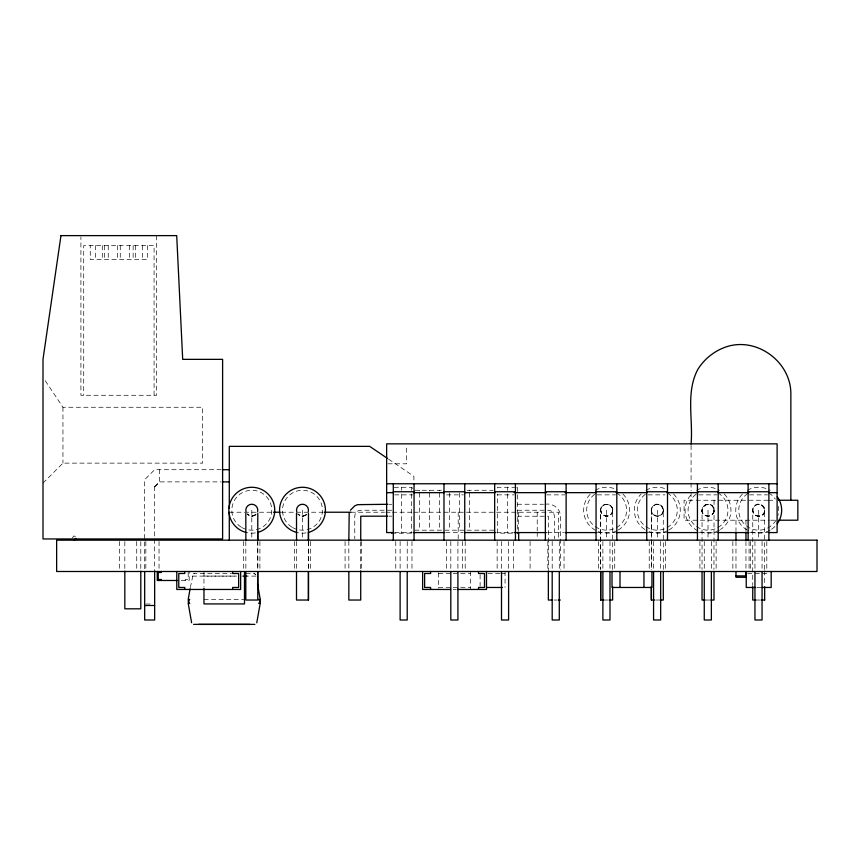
<?xml version="1.0" encoding="UTF-8"?>
<svg xmlns="http://www.w3.org/2000/svg" width="860" height="860" viewBox="0 0 860 860"><rect width="100%" height="100%" fill="white"/><g stroke="black" fill="none" stroke-linecap="round" stroke-linejoin="round"><path stroke-width="0.64" stroke-dasharray="4.3 3.22" d="M651.385 511.689C649.493 503.874 662.372 501.315 663.264 509.464L663.307 569.428M663.254 511.732L663.264 510.367M651.342 510.378C654.17 494.414 673.047 513.796 657.008 516.215C657.771 516.699 649.88 514.097 651.342 510.378L651.342 569.438M612.567 569.449L612.567 509.421C611.965 502.702 601.247 502.745 600.699 509.464L600.699 569.417L600.645 510.077C600.731 501.498 614.567 503.423 612.567 511.689M612.621 510.378A5.988 5.988 0 0 1 603.505 515.333A5.988 5.988 0 0 1 603.774 504.971A5.988 5.988 0 0 1 612.621 510.378C614.072 514.097 606.182 516.688 606.945 516.215L602.29 514.344L600.645 510.077M714.004 510.378A5.988 5.988 0 0 1 704.888 515.333A5.988 5.988 0 0 1 705.157 504.971A5.988 5.988 0 0 1 714.004 510.378C715.455 514.097 707.565 516.688 708.328 516.215C691.096 512.796 713.606 494.038 713.95 511.689M190.318 587.53L193.296 573.867L192.704 574.555M612.567 510.99C612.019 517.709 601.301 517.752 600.699 511.033M713.95 510.99C713.402 517.709 702.684 517.752 702.082 511.033M764.647 510.99C764.088 517.709 753.382 517.752 752.769 511.033M663.254 511.033A5.988 5.988 0 0 1 653.664 514.968A5.988 5.988 0 0 1 655.051 504.691A5.988 5.988 0 0 1 663.254 511.033C662.651 517.752 651.945 517.709 651.385 510.99L651.385 569.449M72.337 537.941L73.917 535.877L76.519 537.371M43 483.083L62.952 463.131L202.659 463.131L202.659 407.253L62.952 407.253L43.742 378.421M154.65 486.878L159.637 481.89L221.246 481.89M391.698 533.178L411.65 533.178L413.155 531.684M154.65 486.738L159.637 481.89L159.637 469.71M256.14 514.344L251.948 516.258L247.68 514.57M306.827 514.344L302.645 516.258L298.366 514.57M194.468 573.491L193.575 573.706L231.501 573.491M387.935 463.809L406.608 463.809L406.608 445.179M221.246 469.71L154.65 469.71L144.674 479.697L144.674 569.428M394.192 487.276L411.65 487.276L413.155 488.77M516.183 487.276L497.467 487.276L497.467 490.35M414.649 490.275L443.33 490.275M467.034 490.275L493.167 490.275M394.589 494.865L412.746 494.865M446.577 494.865L463.443 494.865M497.273 494.865L514.13 494.865M546.659 494.865L564.826 494.865M597.356 494.865L615.513 494.865M648.042 494.865L664.909 494.865M698.739 494.865L716.896 494.865M749.425 494.865L767.582 494.865M768.152 500.251L684.087 500.251L684.087 520.203L769.399 520.203M768.496 500.251L774.957 500.251M389.085 504.293L391.698 504.293M517.43 504.239L543.531 504.239M544.832 504.239C552.141 502.885 560.301 507.97 560.333 515.817L560.333 569.288M391.698 510.227L360.759 510.227A5.988 5.988 0 0 0 354.771 516.215L354.771 538.833M517.43 510.227L548.357 510.227A5.988 5.988 0 0 1 554.345 516.215L554.345 538.833M229.287 512.227L272.093 512.227M281.457 512.227L322.93 512.227M351.02 512.227L384.463 512.227M385.796 512.227L391.149 512.227M392.483 512.227L412.553 512.227M413.886 512.227L558.581 512.227L558.581 540.166M389.042 516.161L391.698 516.161M517.43 516.215L548.357 516.215L548.357 569.578M770.711 520.203L774.634 520.203M414.649 530.179L465.787 530.179M467.034 530.179L494.478 530.179M394.697 532.577L412.144 532.577M445.684 532.577L463.131 532.577M496.671 532.577L512.775 532.577M547.659 532.577L563.762 532.577M597.302 532.577L614.75 532.577M648.3 532.577L665.737 532.577M699.288 532.577L716.724 532.577M750.275 532.577L767.711 532.577M512.442 533.178L497.467 533.178L497.467 493.995M246.057 573.491L254.302 573.512L255.882 574.846M438.6 573.491L451.898 573.491M453.231 573.491L470.527 573.491M487.986 573.491L499.8 573.491M501.111 573.491L505.056 573.491M747.544 573.491L769.861 573.491M203.971 576.082L236.64 576.082M241.875 576.082L244.487 576.082M192.328 576.114L236.865 576.114M244.165 576.114L256.13 576.114M181.213 580.478L189.189 580.478L189.189 571.491M438.6 587.466L451.898 587.466M453.231 587.466L470.527 587.466M756.736 587.466L760.67 587.466M453.231 589.455L455.897 589.455M203.971 599.334L244.487 599.334M554.195 600.033L557.205 600.033M604.365 600.033L608.332 600.033M655.621 600.033L659.599 600.033M705.748 600.033L709.715 600.033M756.434 600.033L760.401 600.033M145.921 604.021L152.155 604.021M657.32 516.215L658.083 516.215M251.797 516.215L252.56 516.215M302.494 516.215L303.247 516.215M253.99 573.491L255.753 574.555M388.462 459.089L413.886 476.3L413.886 482.954M713.95 509.421C713.349 502.702 702.631 502.745 702.072 509.464L702.029 569.428M764.637 510.324L764.647 511.689M752.769 510.367L752.769 511.732M702.072 510.367L702.082 511.732M600.699 510.367L600.699 511.732M766.808 541.467L766.808 571.491M764.647 569.449L764.637 509.421C764.035 502.702 753.328 502.745 752.769 509.464L752.726 585.402M764.691 570.771L764.647 585.402M762.057 541.488L762.057 569.428M758.703 510.227L758.703 538.833M754.951 541.488L754.951 569.428M750.608 541.467L750.608 571.491M749.071 541.467L749.071 571.491M745.953 520.203L745.953 530.824M745.953 541.424L745.953 569.298M735.977 520.203L735.977 530.824M735.977 541.424L735.977 569.298M732.86 541.467L732.86 571.491M716.122 541.467L716.122 571.491M714.058 500.251L713.95 569.449M711.37 541.488L711.37 569.428M708.016 510.227L708.016 538.833M704.265 541.488L704.265 569.428M699.911 541.467L699.911 571.491M691.074 445.351L691.074 490.877M691.074 492.21L691.074 500.251M665.425 541.467L665.425 571.491M660.673 541.488L660.673 569.428M657.32 510.227L657.32 538.833M653.568 541.488L653.568 569.428M649.225 541.467L649.225 571.491M614.739 541.467L614.739 571.491M609.987 541.488L609.987 569.428M606.633 510.227L606.633 538.833M602.882 541.488L602.882 569.428M598.528 541.467L598.528 571.491M564.042 541.467L564.042 571.491M559.29 541.488L559.29 569.428M552.195 541.488L552.195 569.428M547.841 541.467L547.841 571.491M537.221 512.227L537.221 530.846M537.221 532.179L537.221 538.833M530.093 541.467L530.093 571.491M518.666 512.227L518.666 530.846M517.43 487.276L517.43 532.394M513.356 541.467L513.356 571.491M508.604 541.488L508.604 569.428M507.443 487.276L507.443 490.35M507.443 493.995L507.443 533.178M505.056 571.491L505.056 587.466M501.498 541.488L501.498 569.428M497.144 541.467L497.144 571.491M480.106 574.759L480.106 586.187M470.527 571.491L470.527 589.455M469.528 490.275L469.528 490.952M469.528 492.941L469.528 530.179M465.195 541.467L465.195 571.491M462.659 541.467L462.659 571.491M459.552 492.941L459.552 530.179M458.197 512.227L458.197 538.833M457.918 541.488L457.918 569.428M450.812 541.488L450.812 569.428M449.576 492.941L449.576 530.179M446.458 541.467L446.458 571.491M439.589 490.275L439.589 490.952M439.589 492.941L439.589 530.179M438.6 572.782L438.6 588.175M429.613 490.275L429.613 490.952M429.613 492.941L429.613 530.179M419.637 490.275L419.637 490.952M419.637 492.941L419.637 530.179M411.972 541.467L411.972 571.491M411.65 487.276L411.65 490.35M411.65 493.995L411.65 533.178M407.221 541.488L407.221 569.428M401.674 487.276L401.674 490.35M401.674 493.995L401.674 533.178M400.115 541.488L400.115 569.428M395.772 541.467L395.772 571.491M361.286 541.467L361.286 571.491M360.716 541.768L360.716 569.578M348.837 541.219L348.837 569.288M345.075 541.467L345.075 571.491M310.589 541.467L310.589 571.491M308.471 541.488L308.471 569.428M308.428 541.456L308.428 569.417M302.494 510.227L302.494 538.833M296.506 541.499L296.55 569.449M294.389 541.467L294.389 571.491M259.903 541.467L259.903 571.491M257.785 541.488L257.785 569.428L257.742 541.456M251.797 510.227L251.797 538.833M245.809 541.499L245.863 569.449M243.692 541.467L243.692 571.491M203.971 571.491L203.971 587.047M188.2 572.491L188.2 579.479L185.201 579.479L185.201 580.478M159.035 541.467L159.035 571.491M156.617 235.619L156.617 395.277L80.915 395.277L80.915 236.962M154.65 486.556L154.65 569.503M154.08 395.277L154.08 245.595L83.721 245.595L83.721 395.277M147.415 245.595L147.415 259.57L90.257 259.57L90.257 245.595M145.845 541.467L145.845 571.491M142.319 245.595L142.319 259.57M140.793 541.649L140.793 569.857M136.729 541.467L136.729 571.491M135.385 245.595L135.385 259.57M133.139 245.595L133.139 259.57M129.441 245.595L129.441 259.57M124.829 541.649L124.829 569.857M120.26 245.595L120.26 259.57M119.508 541.467L119.508 571.491M117.411 245.595L117.411 259.57M108.231 245.595L108.231 259.57M104.533 245.595L104.533 259.57M102.297 245.595L102.297 259.57M95.352 245.595L95.352 259.57M62.952 407.253L62.952 463.131M717.992 492.941A19.952 19.952 0 0 1 723.303 523.052A19.952 19.952 0 0 1 692.73 523.052A19.952 19.952 0 0 1 698.04 492.941M724.238 493.995A22.951 22.951 0 0 1 720.508 529.481M719.487 530.104A22.951 22.951 0 0 1 691.784 493.995M696.536 490.35A22.951 22.951 0 0 1 719.487 490.35M778.279 506.325A19.952 19.952 0 0 1 777.977 515.387M775.989 520.203A19.952 19.952 0 0 1 744.599 524.342A19.952 19.952 0 0 1 748.727 492.941M768.689 492.941A19.952 19.952 0 0 1 775.301 499.144M774.935 526.46A22.951 22.951 0 0 1 771.205 529.481M770.184 530.104A22.951 22.951 0 0 1 748.275 530.674M747.232 530.104A22.951 22.951 0 0 1 742.481 493.995M747.232 490.35A22.951 22.951 0 0 1 770.184 490.35M667.306 492.941A19.952 19.952 0 0 1 672.617 523.052A19.952 19.952 0 0 1 642.033 523.052A19.952 19.952 0 0 1 647.343 492.941M673.552 493.995A22.951 22.951 0 0 1 668.8 530.104M667.747 530.674A22.951 22.951 0 0 1 645.849 530.104M644.828 529.481A22.951 22.951 0 0 1 641.098 493.995M645.849 490.35A22.951 22.951 0 0 1 667.747 489.781M616.609 492.941A19.952 19.952 0 0 1 621.92 523.052A19.952 19.952 0 0 1 591.347 523.052A19.952 19.952 0 0 1 596.657 492.941M622.866 493.995A22.951 22.951 0 0 1 618.103 530.104M617.061 530.674A22.951 22.951 0 0 1 590.401 493.995M595.163 490.35A22.951 22.951 0 0 1 617.061 489.781M255.388 532.899A22.951 22.951 0 0 1 245.863 532.394M306.085 532.899A22.951 22.951 0 0 1 296.55 532.394M752.962 508.529C751.747 512.323 755.058 516.494 759.014 516.215C770.721 516.462 760.928 494.855 752.962 508.529M255.431 514.99L250.991 516.161L247.035 513.85A5.988 5.988 0 0 0 255.431 514.99M306.117 514.99L301.688 516.161L297.721 513.85A5.988 5.988 0 0 0 306.117 514.99M606.633 516.215L605.87 516.215L606.633 516.215M708.016 516.215L707.253 516.215L708.016 516.215M758.703 516.215L757.95 516.215L758.703 516.215M755.574 515.333A5.988 5.988 0 0 0 764.691 510.378A5.988 5.988 0 0 0 755.843 504.971A5.988 5.988 0 0 0 755.574 515.333M241.821 527.513A19.952 19.952 0 0 0 271.76 510.227A19.952 19.952 0 0 0 241.821 492.941A19.952 19.952 0 0 0 241.821 527.513M292.507 527.513A19.952 19.952 0 0 0 322.446 510.227A19.952 19.952 0 0 0 292.507 492.941A19.952 19.952 0 0 0 292.507 527.513"/><path stroke-width="1.29" d="M349.192 513.119L348.837 539.886M188.308 598.936L190.092 588.788M256.764 622.801L260.15 603.752M189.695 603.548L188.587 601.43L189.695 599.312M258.763 599.312L259.87 601.43L258.763 603.548M74.325 540.22L75.787 538.317M350.396 510.227L354.771 505.841L357.663 504.648L387.785 504.293M222.589 469.71L229.287 469.71M222.589 481.89L229.287 481.89M386.645 483.761L777.107 483.761M393.289 491.748L414.047 491.748M443.986 491.748L464.744 491.748M494.672 491.748L515.43 491.748M545.369 491.748L566.116 491.748M596.055 491.748L616.813 491.748M646.752 491.748L667.5 491.748M697.438 491.748L718.197 491.748M748.125 491.748L768.883 491.748M386.645 492.662L393.353 492.662M413.488 492.662L444.34 492.662M464.475 492.662L495.328 492.662M514.119 492.662L546.315 492.662M565.106 492.662L595.969 492.662M616.093 492.662L646.957 492.662M667.08 492.662L697.944 492.662M718.068 492.662L748.931 492.662M769.055 492.662L777.107 492.662M778.569 500.251L797.843 500.251L797.843 520.203L778.569 520.203M273.426 512.227L280.123 512.227M324.263 512.227L351.02 512.227M387.709 516.161L360.77 516.215L360.716 540.446M393.353 532.577L386.645 532.577L386.645 443.846L777.107 443.846L777.107 532.577L769.055 532.577M413.488 532.577L444.34 532.577M464.475 532.577L495.328 532.577M514.119 532.577L546.315 532.577M565.106 532.577L595.969 532.577M616.093 532.577L646.957 532.577M667.08 532.577L697.944 532.577M718.068 532.577L748.931 532.577M735.977 575.91L745.953 575.91M243.52 576.114L246.82 576.114M177.214 580.478L157.262 580.478L157.262 571.491M486.674 587.466L502.423 587.466M755.424 587.466L746.233 587.466L746.233 571.491M761.992 587.466L771.183 587.466L771.183 571.491M450.565 589.455L422.625 589.455L422.625 571.491M457.219 589.455L486.491 589.455L486.491 571.491M552.647 600.033L548.357 600.033L548.357 570.9M558.473 600.033L560.333 600.033M600.699 600.033L600.699 572.072L600.645 600.033L603.774 600.033M609.493 600.033L612.621 600.033L612.621 586.735M654.471 600.033L651.342 600.033L651.342 586.735M660.179 600.033L663.307 600.033L663.264 572.072M705.157 600.033L702.029 600.033L702.072 572.072M710.876 600.033L714.004 600.033L714.004 572.093M755.843 600.033L752.726 600.033L752.769 586.724M761.562 600.033L764.691 600.033M144.674 605.483L154.65 605.483M193.586 624.382L254.872 624.382M387.355 458.337L369.671 446.362L229.287 446.362L229.287 508.271M257.473 583.725L260.15 598.936M188.308 603.924L191.619 622.737M790.856 500.251L790.856 394.471C791.437 362.877 758.423 337.539 728.054 346.279C715.434 350.063 704.663 358.319 697.761 369.531C685.624 392.429 693.235 419.39 691.074 444.018M768.883 483.761L768.883 540.166M764.691 586.735L764.647 600.033M762.057 572.093L762.057 619.995L754.951 619.995L754.951 572.093M748.125 483.761L748.125 540.166M745.953 532.146L745.953 540.112M745.953 571.932L745.953 577.264L735.977 577.264L735.977 571.932M735.977 532.146L735.977 540.112M718.197 483.761L718.197 540.166M711.37 572.093L711.37 619.995L704.265 619.995L704.265 572.093M697.438 483.761L697.438 540.166M667.5 483.761L667.5 540.166M660.673 572.093L660.673 619.995L653.568 619.995L653.568 572.093M651.934 571.491L651.934 587.466L612.019 587.466L612.019 571.491M651.385 586.735L651.385 600.033M646.752 483.761L646.752 540.166M643.957 571.491L643.957 587.466M620.006 571.491L620.006 587.466M616.813 483.761L616.813 540.166M609.987 572.093L609.987 619.995L602.882 619.995L602.882 572.093M596.055 483.761L596.055 540.166M566.116 483.761L566.116 540.166M559.29 572.093L559.29 619.995L552.195 619.995L552.195 572.093M545.369 483.761L545.369 540.166M518.666 532.179L518.666 540.166M517.43 532.394L517.43 533.178M515.43 483.761L515.43 540.166M508.604 572.093L508.604 619.995L501.498 619.995L501.498 572.093M494.672 483.761L494.672 540.166M478.515 571.491L478.515 573.491L484.492 573.491L484.492 587.466L478.515 587.466L478.515 589.455M464.744 483.761L464.744 540.166M457.918 572.093L457.918 619.995L450.812 619.995L450.812 572.093M443.986 483.761L443.986 540.166M430.613 571.491L430.613 573.491L424.625 573.491L424.625 587.466L430.613 587.466L430.613 589.455M414.047 483.761L414.047 540.166M407.221 572.093L407.221 619.995L400.115 619.995L400.115 572.093M393.289 483.761L393.289 540.166M391.698 532.394L391.698 533.178M360.716 570.9L360.716 600.033L348.837 600.033L348.837 571.964M308.471 513.14L308.471 540.155M308.471 572.093L308.471 600.033L296.506 600.033L296.506 572.093M308.428 532.136L308.428 540.123M308.428 572.072L308.428 600.033M296.506 513.302L296.55 540.198M260.15 599.312L260.15 603.548M257.785 513.14L257.785 540.155L257.742 532.136M257.742 589.38L257.742 572.072L257.785 600.033L245.809 600.033L245.809 572.093M249.884 624.382L198.574 624.382M245.809 513.302L245.863 540.198M244.487 571.491L244.487 603.924L203.971 603.924L203.971 588.369M240.639 571.491L240.639 589.455L176.784 589.455L176.784 571.491M232.662 571.491L232.662 573.491L238.65 573.491L238.65 587.466L232.662 587.466L232.662 589.455M229.287 512.227L229.287 540.166M188.308 599.312L188.308 603.548M184.76 571.491L184.76 573.491L178.773 573.491L178.773 587.466L184.76 587.466L184.76 589.455M161.25 571.491L161.25 572.491L158.261 572.491L158.261 579.479L161.25 579.479L161.25 580.478M154.65 570.836L154.65 619.995L144.674 619.995L144.674 571.943M140.793 571.201L140.793 608.816L124.829 608.816L124.829 571.201M777.279 496.736A22.951 22.951 0 0 1 777.279 523.718M245.863 532.394A22.951 22.951 0 0 1 232.995 497.058A22.951 22.951 0 0 1 270.599 497.058A22.951 22.951 0 0 1 257.742 532.394M246.057 511.926A5.988 5.988 0 0 1 251.647 504.239A5.988 5.988 0 0 1 257.624 511.625M296.55 532.394A22.951 22.951 0 0 1 283.692 497.058A22.951 22.951 0 0 1 321.285 497.058A22.951 22.951 0 0 1 308.428 532.394M296.743 511.926A5.988 5.988 0 0 1 302.333 504.239A5.988 5.988 0 0 1 308.31 511.625M60.963 235.619L43 359.351L43 538.962L222.611 538.962L222.611 359.351L182.696 359.351L176.708 235.619L60.963 235.619M817 540.166L56.642 540.166L56.642 571.491L817 571.491L817 540.166"/></g></svg>
